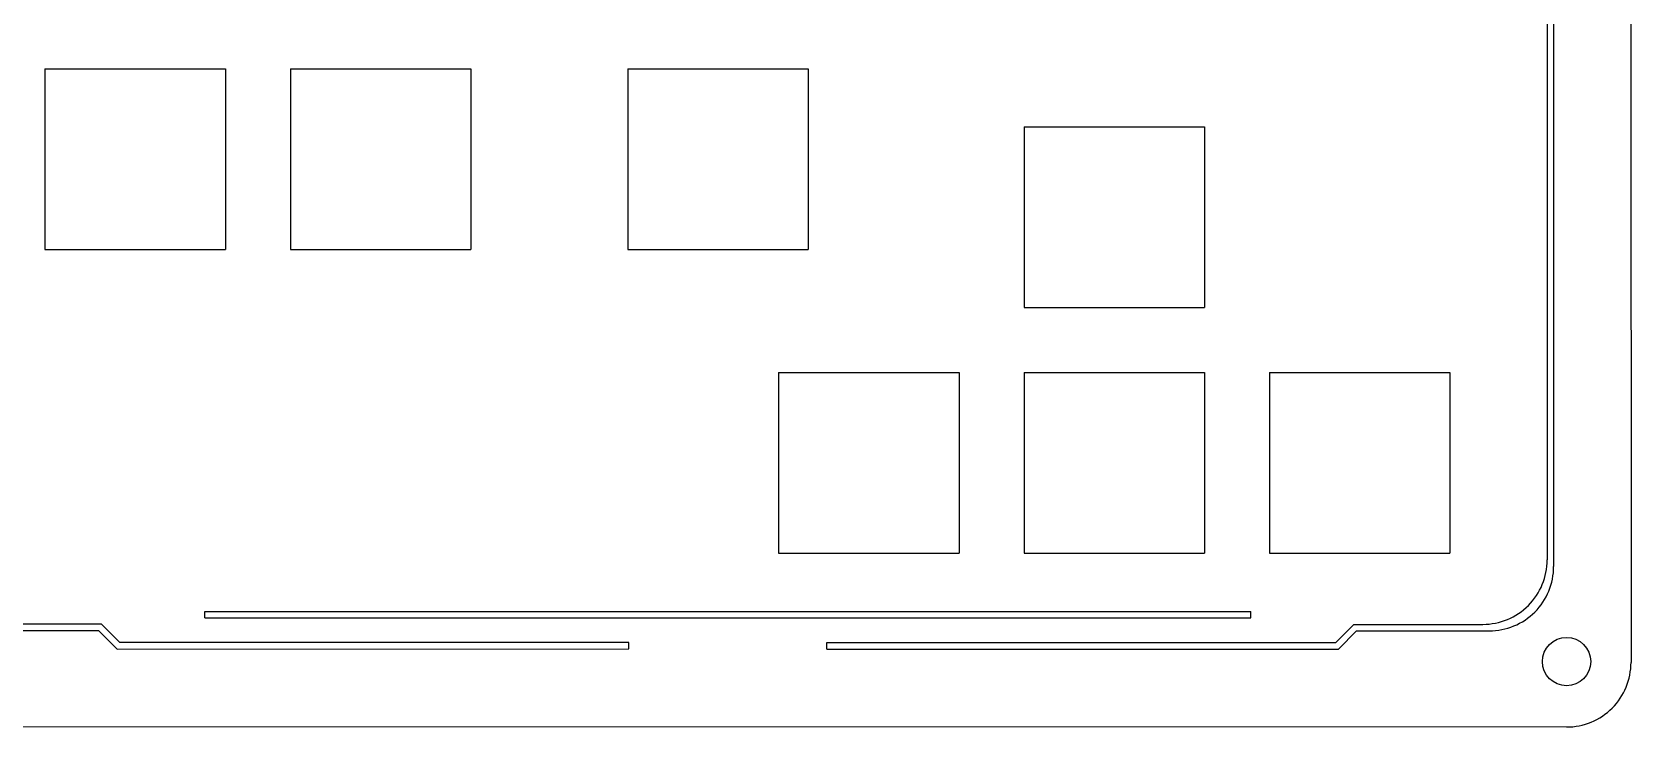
# Model space of a CAD drawing. Extents: x 7 to 394, y -192 to -46.
# Drawn here: x 269.5 to 393.6, y -177.5 to -123.6 of the extents above; entities that cross this region are included whole.
import ezdxf

# ---------------------------------------------------------------- set-up
doc = ezdxf.new("R2010")
doc.units = 0
doc.layers.add('Pcb_9d55', color=7, linetype='CONTINUOUS')

msp = doc.modelspace()

# ---------------------------------------------------------------- linework, layer by layer
at = {"layer": 'Pcb_9d55'}
for p, q in [((393.642, -58.3819), (393.647, -172.534)), ((393.642, -58.3819, -1.6), (393.647, -172.534, -1.6)), ((393.642, -58.3819), (393.647, -172.534)), ((393.642, -58.3819, -1.6), (393.647, -172.534, -1.6)), ((387.142, -66.2965), (387.142, -164.576)), ((387.142, -66.2965, -1.6), (387.142, -164.576, -1.6)), ((387.142, -66.2965), (387.142, -164.576)), ((387.142, -66.2965, -1.6), (387.142, -164.576, -1.6)), ((387.64, -65.7962), (387.642, -165.084)), ((387.64, -65.7962, -1.6), (387.642, -165.084, -1.6)), ((387.64, -65.7962), (387.642, -165.084)), ((387.64, -65.7962, -1.6), (387.642, -165.084, -1.6)), ((270.538, -126.507), (270.538, -126.507, -1.6)), ((270.538, -126.507), (284.538, -126.507)), ((270.538, -126.507, -1.6), (284.538, -126.507, -1.6)), ((270.538, -126.507), (270.538, -126.507, -1.6)), ((270.538, -126.507), (270.538, -140.508)), ((270.538, -126.507, -1.6), (270.538, -140.508, -1.6)), ((270.538, -126.507), (284.538, -126.507)), ((270.538, -126.507), (270.538, -140.508)), ((270.538, -126.507, -1.6), (284.538, -126.507, -1.6)), ((270.538, -126.507, -1.6), (270.538, -140.508, -1.6)), ((284.538, -126.507), (284.538, -126.507, -1.6)), ((284.538, -126.507), (284.538, -126.507, -1.6)), ((284.538, -126.507), (284.538, -140.508)), ((284.538, -126.507, -1.6), (284.538, -140.508, -1.6)), ((284.538, -126.507), (284.538, -140.508)), ((284.538, -126.507, -1.6), (284.538, -140.508, -1.6)), ((289.588, -126.507), (289.588, -126.507, -1.6)), ((289.588, -126.507), (303.588, -126.507)), ((289.588, -126.507, -1.6), (303.588, -126.507, -1.6)), ((289.588, -126.507), (289.588, -126.507, -1.6)), ((289.588, -126.507), (289.588, -140.508)), ((289.588, -126.507, -1.6), (289.588, -140.508, -1.6)), ((289.588, -126.507), (303.588, -126.507)), ((289.588, -126.507), (289.588, -140.508)), ((289.588, -126.507, -1.6), (303.588, -126.507, -1.6)), ((289.588, -126.507, -1.6), (289.588, -140.508, -1.6)), ((303.588, -126.507), (303.588, -126.507, -1.6)), ((303.588, -126.507), (303.588, -126.507, -1.6)), ((303.588, -126.507), (303.588, -140.508)), ((303.588, -126.507, -1.6), (303.588, -140.508, -1.6)), ((303.588, -126.507), (303.588, -140.508)), ((303.588, -126.507, -1.6), (303.588, -140.508, -1.6)), ((315.788, -126.507), (315.788, -126.507, -1.6)), ((315.788, -126.507), (329.789, -126.507)), ((315.788, -126.507, -1.6), (329.789, -126.507, -1.6)), ((315.788, -126.507), (315.788, -126.507, -1.6)), ((315.788, -126.507), (315.788, -140.508)), ((315.788, -126.507, -1.6), (315.788, -140.508, -1.6)), ((315.788, -126.507), (329.789, -126.507)), ((315.788, -126.507), (315.788, -140.508)), ((315.788, -126.507, -1.6), (329.789, -126.507, -1.6)), ((315.788, -126.507, -1.6), (315.788, -140.508, -1.6)), ((329.789, -126.507), (329.789, -126.507, -1.6)), ((329.789, -126.507), (329.789, -126.507, -1.6)), ((329.789, -126.507), (329.789, -140.508)), ((329.789, -126.507, -1.6), (329.789, -140.508, -1.6)), ((329.789, -126.507), (329.789, -140.508)), ((329.789, -126.507, -1.6), (329.789, -140.508, -1.6)), ((346.535, -131.003), (346.535, -131.003, -1.6)), ((346.535, -131.003), (360.535, -131.003)), ((346.535, -131.003, -1.6), (360.535, -131.003, -1.6)), ((346.535, -131.003), (346.535, -131.003, -1.6)), ((346.535, -131.003), (346.535, -145.004)), ((346.535, -131.003, -1.6), (346.535, -145.004, -1.6)), ((346.535, -131.003), (360.535, -131.003)), ((346.535, -131.003), (346.535, -145.004)), ((346.535, -131.003, -1.6), (360.535, -131.003, -1.6)), ((346.535, -131.003, -1.6), (346.535, -145.004, -1.6)), ((360.535, -131.003), (360.535, -131.003, -1.6)), ((360.535, -131.003), (360.535, -131.003, -1.6)), ((360.535, -131.003), (360.535, -145.004)), ((360.535, -131.003, -1.6), (360.535, -145.004, -1.6)), ((360.535, -131.003), (360.535, -145.004)), ((360.535, -131.003, -1.6), (360.535, -145.004, -1.6)), ((270.538, -140.508), (270.538, -140.508, -1.6)), ((270.538, -140.508), (270.538, -140.508, -1.6)), ((270.538, -140.508), (284.538, -140.508)), ((270.538, -140.508, -1.6), (284.538, -140.508, -1.6)), ((270.538, -140.508), (284.538, -140.508)), ((270.538, -140.508, -1.6), (284.538, -140.508, -1.6)), ((284.538, -140.508), (284.538, -140.508, -1.6)), ((284.538, -140.508), (284.538, -140.508, -1.6)), ((289.588, -140.508), (289.588, -140.508, -1.6)), ((289.588, -140.508), (289.588, -140.508, -1.6)), ((289.588, -140.508), (303.588, -140.508)), ((289.588, -140.508, -1.6), (303.588, -140.508, -1.6)), ((289.588, -140.508), (303.588, -140.508)), ((289.588, -140.508, -1.6), (303.588, -140.508, -1.6)), ((303.588, -140.508), (303.588, -140.508, -1.6)), ((303.588, -140.508), (303.588, -140.508, -1.6)), ((315.788, -140.508), (315.788, -140.508, -1.6)), ((315.788, -140.508), (315.788, -140.508, -1.6)), ((315.788, -140.508), (329.789, -140.508)), ((315.788, -140.508, -1.6), (329.789, -140.508, -1.6)), ((315.788, -140.508), (329.789, -140.508)), ((315.788, -140.508, -1.6), (329.789, -140.508, -1.6)), ((329.789, -140.508), (329.789, -140.508, -1.6)), ((329.789, -140.508), (329.789, -140.508, -1.6)), ((346.535, -145.004), (346.535, -145.004, -1.6)), ((346.535, -145.004), (346.535, -145.004, -1.6)), ((346.535, -145.004), (360.535, -145.004)), ((346.535, -145.004, -1.6), (360.535, -145.004, -1.6)), ((346.535, -145.004), (360.535, -145.004)), ((346.535, -145.004, -1.6), (360.535, -145.004, -1.6)), ((360.535, -145.004), (360.535, -145.004, -1.6)), ((360.535, -145.004), (360.535, -145.004, -1.6)), ((327.485, -150.053), (327.485, -150.053, -1.6)), ((327.485, -150.053), (341.485, -150.053)), ((327.485, -150.053, -1.6), (341.485, -150.053, -1.6)), ((327.485, -150.053), (327.485, -150.053, -1.6)), ((327.485, -150.053), (327.485, -164.054)), ((327.485, -150.053, -1.6), (327.485, -164.054, -1.6)), ((327.485, -150.053), (341.485, -150.053)), ((327.485, -150.053), (327.485, -164.054)), ((327.485, -150.053, -1.6), (341.485, -150.053, -1.6)), ((327.485, -150.053, -1.6), (327.485, -164.054, -1.6)), ((341.485, -150.053), (341.485, -150.053, -1.6)), ((341.485, -150.053), (341.485, -150.053, -1.6)), ((341.485, -150.053), (341.485, -164.054)), ((341.485, -150.053, -1.6), (341.485, -164.054, -1.6)), ((341.485, -150.053), (341.485, -164.054)), ((341.485, -150.053, -1.6), (341.485, -164.054, -1.6)), ((346.535, -150.053), (346.535, -150.053, -1.6)), ((346.535, -150.053), (360.535, -150.053)), ((346.535, -150.053, -1.6), (360.535, -150.053, -1.6)), ((346.535, -150.053), (346.535, -150.053, -1.6)), ((346.535, -150.053), (346.535, -164.054)), ((346.535, -150.053, -1.6), (346.535, -164.054, -1.6)), ((346.535, -150.053), (360.535, -150.053)), ((346.535, -150.053), (346.535, -164.054)), ((346.535, -150.053, -1.6), (360.535, -150.053, -1.6)), ((346.535, -150.053, -1.6), (346.535, -164.054, -1.6)), ((360.535, -150.053), (360.535, -150.053, -1.6)), ((360.535, -150.053), (360.535, -150.053, -1.6)), ((360.535, -150.053), (360.535, -164.054)), ((360.535, -150.053, -1.6), (360.535, -164.054, -1.6)), ((360.535, -150.053), (360.535, -164.054)), ((360.535, -150.053, -1.6), (360.535, -164.054, -1.6)), ((365.585, -150.053), (365.585, -150.053, -1.6)), ((365.585, -150.053), (379.585, -150.053)), ((365.585, -150.053, -1.6), (379.585, -150.053, -1.6)), ((365.585, -150.053), (365.585, -150.053, -1.6)), ((365.585, -150.053), (365.585, -164.054)), ((365.585, -150.053, -1.6), (365.585, -164.054, -1.6)), ((365.585, -150.053), (379.585, -150.053)), ((365.585, -150.053), (365.585, -164.054)), ((365.585, -150.053, -1.6), (379.585, -150.053, -1.6)), ((365.585, -150.053, -1.6), (365.585, -164.054, -1.6)), ((379.585, -150.053), (379.585, -150.053, -1.6)), ((379.585, -150.053), (379.585, -150.053, -1.6)), ((379.585, -150.053), (379.585, -164.054)), ((379.585, -150.053, -1.6), (379.585, -164.054, -1.6)), ((379.585, -150.053), (379.585, -164.054)), ((379.585, -150.053, -1.6), (379.585, -164.054, -1.6)), ((327.485, -164.054), (327.485, -164.054, -1.6)), ((327.485, -164.054), (327.485, -164.054, -1.6)), ((327.485, -164.054), (341.485, -164.054)), ((327.485, -164.054, -1.6), (341.485, -164.054, -1.6)), ((327.485, -164.054), (341.485, -164.054)), ((327.485, -164.054, -1.6), (341.485, -164.054, -1.6)), ((341.485, -164.054), (341.485, -164.054, -1.6)), ((341.485, -164.054), (341.485, -164.054, -1.6)), ((346.535, -164.054), (346.535, -164.054, -1.6)), ((346.535, -164.054), (346.535, -164.054, -1.6)), ((346.535, -164.054), (360.535, -164.054)), ((346.535, -164.054, -1.6), (360.535, -164.054, -1.6)), ((346.535, -164.054), (360.535, -164.054)), ((346.535, -164.054, -1.6), (360.535, -164.054, -1.6)), ((360.535, -164.054), (360.535, -164.054, -1.6)), ((360.535, -164.054), (360.535, -164.054, -1.6)), ((365.585, -164.054), (365.585, -164.054, -1.6)), ((365.585, -164.054), (365.585, -164.054, -1.6)), ((365.585, -164.054), (379.585, -164.054)), ((365.585, -164.054, -1.6), (379.585, -164.054, -1.6)), ((365.585, -164.054), (379.585, -164.054)), ((365.585, -164.054, -1.6), (379.585, -164.054, -1.6)), ((379.585, -164.054), (379.585, -164.054, -1.6)), ((379.585, -164.054), (379.585, -164.054, -1.6)), ((387.142, -164.576), (387.142, -164.576, -1.6)), ((387.142, -164.576), (387.142, -164.576, -1.6)), ((387.642, -165.084), (387.642, -165.084, -1.6)), ((387.642, -165.084), (387.642, -165.084, -1.6)), ((282.936, -168.575), (282.936, -168.575, -1.6)), ((282.936, -169.075), (282.936, -168.575)), ((282.936, -169.075, -1.6), (282.936, -168.575, -1.6)), ((282.936, -168.575), (282.936, -168.575, -1.6)), ((282.936, -168.575), (364.137, -168.58)), ((282.936, -168.575, -1.6), (364.137, -168.58, -1.6)), ((282.936, -169.075), (282.936, -168.575)), ((282.936, -168.575), (364.137, -168.58)), ((282.936, -169.075, -1.6), (282.936, -168.575, -1.6)), ((282.936, -168.575, -1.6), (364.137, -168.58, -1.6)), ((364.137, -168.58), (364.137, -168.58, -1.6)), ((364.137, -168.58), (364.137, -168.58, -1.6)), ((364.137, -169.08), (364.137, -168.58)), ((364.137, -169.08, -1.6), (364.137, -168.58, -1.6)), ((364.137, -169.08), (364.137, -168.58)), ((364.137, -169.08, -1.6), (364.137, -168.58, -1.6)), ((274.935, -169.575), (264.935, -169.575)), ((274.935, -169.575, -1.6), (264.935, -169.575, -1.6)), ((274.935, -169.575), (264.935, -169.575)), ((274.935, -169.575, -1.6), (264.935, -169.575, -1.6)), ((274.935, -169.575), (274.935, -169.575, -1.6)), ((274.935, -169.575), (274.935, -169.575, -1.6)), ((274.935, -169.575), (276.349, -170.99)), ((274.935, -169.575, -1.6), (276.349, -170.99, -1.6)), ((274.935, -169.575), (276.349, -170.99)), ((274.935, -169.575, -1.6), (276.349, -170.99, -1.6)), ((282.936, -169.075), (282.936, -169.075, -1.6)), ((282.936, -169.075), (282.936, -169.075, -1.6)), ((282.936, -169.075), (364.137, -169.08)), ((282.936, -169.075, -1.6), (364.137, -169.08, -1.6)), ((282.936, -169.075), (364.137, -169.08)), ((282.936, -169.075, -1.6), (364.137, -169.08, -1.6)), ((364.137, -169.08), (364.137, -169.08, -1.6)), ((364.137, -169.08), (364.137, -169.08, -1.6)), ((372.14, -169.581), (370.726, -170.995)), ((372.14, -169.581, -1.6), (370.726, -170.995, -1.6)), ((372.14, -169.581), (370.726, -170.995)), ((372.14, -169.581, -1.6), (370.726, -170.995, -1.6)), ((372.14, -169.581), (372.14, -169.581, -1.6)), ((372.14, -169.581), (372.14, -169.581, -1.6)), ((372.14, -169.581), (382.143, -169.581)), ((372.14, -169.581, -1.6), (382.143, -169.581, -1.6)), ((372.14, -169.581), (382.143, -169.581)), ((372.14, -169.581, -1.6), (382.143, -169.581, -1.6)), ((382.143, -169.581), (382.143, -169.581, -1.6)), ((382.143, -169.581), (382.143, -169.581, -1.6)), ((274.726, -170.076), (264.988, -170.076)), ((274.726, -170.076, -1.6), (264.988, -170.076, -1.6)), ((274.726, -170.076), (264.988, -170.076)), ((274.726, -170.076, -1.6), (264.988, -170.076, -1.6)), ((274.726, -170.076), (274.726, -170.076, -1.6)), ((276.141, -171.491), (274.726, -170.076)), ((276.141, -171.491, -1.6), (274.726, -170.076, -1.6)), ((274.726, -170.076), (274.726, -170.076, -1.6)), ((276.141, -171.491), (274.726, -170.076)), ((276.141, -171.491, -1.6), (274.726, -170.076, -1.6)), ((315.849, -170.988), (276.349, -170.99)), ((315.849, -170.988, -1.6), (276.349, -170.99, -1.6)), ((315.849, -170.988), (276.349, -170.99)), ((315.849, -170.988, -1.6), (276.349, -170.99, -1.6)), ((276.349, -170.99), (276.349, -170.99, -1.6)), ((276.349, -170.99), (276.349, -170.99, -1.6)), ((315.849, -170.988), (315.849, -170.988, -1.6)), ((315.849, -170.988), (315.849, -170.988, -1.6)), ((315.849, -171.488), (315.849, -170.988)), ((315.849, -171.488, -1.6), (315.849, -170.988, -1.6)), ((315.849, -171.488), (315.849, -170.988)), ((315.849, -171.488, -1.6), (315.849, -170.988, -1.6)), ((331.226, -170.995), (331.226, -170.995, -1.6)), ((331.226, -171.503), (331.226, -170.995)), ((331.226, -171.503, -1.6), (331.226, -170.995, -1.6)), ((331.226, -170.995), (331.226, -170.995, -1.6)), ((331.226, -170.995), (370.726, -170.995)), ((331.226, -170.995, -1.6), (370.726, -170.995, -1.6)), ((331.226, -171.503), (331.226, -170.995)), ((331.226, -170.995), (370.726, -170.995)), ((331.226, -171.503, -1.6), (331.226, -170.995, -1.6)), ((331.226, -170.995, -1.6), (370.726, -170.995, -1.6)), ((370.726, -170.995), (370.726, -170.995, -1.6)), ((370.726, -170.995), (370.726, -170.995, -1.6)), ((370.934, -171.503), (372.349, -170.089)), ((370.934, -171.503, -1.6), (372.349, -170.089, -1.6)), ((370.934, -171.503), (372.349, -170.089)), ((370.934, -171.503, -1.6), (372.349, -170.089, -1.6)), ((372.349, -170.089), (372.349, -170.089, -1.6)), ((372.349, -170.089), (372.349, -170.089, -1.6)), ((372.349, -170.089), (382.643, -170.089)), ((372.349, -170.089, -1.6), (382.643, -170.089, -1.6)), ((372.349, -170.089), (382.643, -170.089)), ((372.349, -170.089, -1.6), (382.643, -170.089, -1.6)), ((382.643, -170.089), (382.643, -170.089, -1.6)), ((382.643, -170.089), (382.643, -170.089, -1.6)), ((276.141, -171.491), (315.849, -171.488)), ((276.141, -171.491, -1.6), (315.849, -171.488, -1.6)), ((276.141, -171.491), (315.849, -171.488)), ((276.141, -171.491, -1.6), (315.849, -171.488, -1.6)), ((276.141, -171.491), (276.141, -171.491, -1.6)), ((276.141, -171.491), (276.141, -171.491, -1.6)), ((315.849, -171.488), (315.849, -171.488, -1.6)), ((315.849, -171.488), (315.849, -171.488, -1.6)), ((331.226, -171.503), (331.226, -171.503, -1.6)), ((331.226, -171.503), (331.226, -171.503, -1.6)), ((331.226, -171.503), (370.934, -171.503)), ((331.226, -171.503, -1.6), (370.934, -171.503, -1.6)), ((331.226, -171.503), (370.934, -171.503)), ((331.226, -171.503, -1.6), (370.934, -171.503, -1.6)), ((370.934, -171.503), (370.934, -171.503, -1.6)), ((370.934, -171.503), (370.934, -171.503, -1.6)), ((390.52, -172.466), (390.52, -172.466, -1.6)), ((390.52, -172.466), (390.52, -172.466, -1.6)), ((393.647, -172.534), (393.647, -172.534, -1.6)), ((393.647, -172.534), (393.647, -172.534, -1.6)), ((265.73, -177.51), (388.648, -177.538)), ((265.73, -177.51, -1.6), (388.648, -177.538, -1.6)), ((265.73, -177.51), (388.648, -177.538)), ((265.73, -177.51, -1.6), (388.648, -177.538, -1.6)), ((388.648, -177.538), (388.648, -177.538, -1.6)), ((388.648, -177.538), (388.648, -177.538, -1.6))]:
    msp.add_line(p, q, dxfattribs=at)
msp.add_circle((388.645, -172.466), 1.875, dxfattribs=at)
msp.add_circle((388.645, -172.466), 1.875, dxfattribs=at)
msp.add_circle((388.645, -172.466), 1.875, dxfattribs=at)
msp.add_circle((388.645, -172.466), 1.875, dxfattribs=at)
for centre, end in [((382.14, -164.579), 0.034175), ((382.14, -164.579, -1.6), 0.034175), ((382.14, -164.579), 0.034175), ((382.14, -164.579, -1.6), 0.034175), ((382.641, -165.087), 0.034172), ((382.641, -165.087, -1.6), 0.034172), ((382.641, -165.087), 0.034172), ((382.641, -165.087, -1.6), 0.034172), ((388.645, -172.537), 0.034175), ((388.645, -172.537, -1.6), 0.034175), ((388.645, -172.537), 0.034175), ((388.645, -172.537, -1.6), 0.034175)]:
    msp.add_arc(centre, 5.0013, -89.9709, end, dxfattribs=at)

doc.saveas('drawing.dxf')
